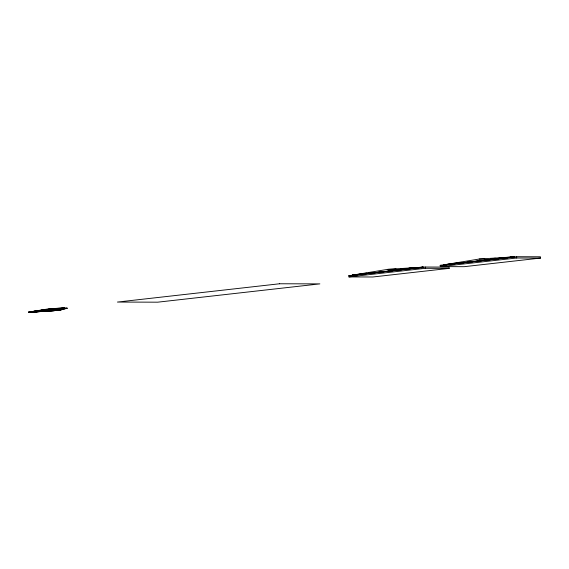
<?xml version="1.0" encoding="UTF-8"?>
<svg xmlns="http://www.w3.org/2000/svg" width="569" height="569" viewBox="0 0 569 569"><rect width="100%" height="100%" fill="white"/><g stroke="black" fill="none" stroke-linecap="round" stroke-linejoin="round"><path stroke-width="0.85" d="M32.504 312.146L50.342 310.461L62.462 308.661L56.331 310.382L32.504 312.146L62.462 308.661C61.573 308.903 48.962 313.007 50.513 309.451L62.469 308.761L56.345 310.482L32.504 312.146L50.513 309.451M50.328 310.361L56.345 310.482L32.49 312.047L54.987 309.941L67.114 308.242C66.203 308.398 53.593 312.452 55.165 308.924L67.106 308.142L60.983 309.856L37.134 311.52L54.304 309.052M53.209 308.995L60.954 308.611L28.457 312.281L46.338 309.422M356.222 274.976L352.709 275.09L387.759 269.357L423.158 267.146L420.583 267.714M447.583 264.67L444.069 264.791L479.119 259.051L514.518 256.839L511.083 257.529M420.904 267.75L423.535 267.586M46.117 309.586L32.405 311.499L48.571 308.853L64.894 307.836L52.96 308.732M47.832 309.344L51.26 308.86L51.345 309.778L32.412 311.599L64.902 307.936L51.345 309.778M47.398 310.454L28.45 312.175L46.452 309.657M50.342 310.461L67.106 308.142M356.201 274.777L352.709 275.09L363.143 273.632M364.885 273.39L366.621 273.148M420.904 267.729L423.514 267.366L418.201 267.714M447.568 264.471L444.069 264.791L457.988 262.842M459.724 262.601L461.466 262.352M512.256 257.423L514.888 257.28L508.665 257.465M513.146 257.508L514.888 257.28M60.947 308.512L28.45 312.175M408.371 268.262L423.158 267.146L352.73 275.311L423.18 267.366L417.959 267.722M498.864 258.02L514.518 256.839L444.09 265.005L514.54 257.06L508.451 257.473M352.709 275.09L423.158 267.146M444.069 264.791L514.518 256.839M348.833 275.645L425.221 267.025L449.069 267.096L449.19 268.376L372.802 276.989L348.961 276.918L348.833 275.645L353.249 275.652M440.193 265.339L516.581 256.719L540.422 256.79L540.55 258.07L464.162 266.683L440.321 266.612L440.193 265.339L443.728 265.346M348.961 276.918L425.349 268.305L449.19 268.376M440.321 266.612L516.709 257.999L540.55 258.07M37.134 311.52L54.98 309.835M449.311 264.308L451.061 264.151M491.04 258.611L495.386 258.283M393.592 269.372L396.202 269.18L387.759 269.357M37.149 311.62L60.99 309.956L55.165 308.924M491.915 258.596L495.393 258.362L490.962 258.632M499.746 258.063L504.966 257.707M401.422 268.845L405.775 268.547M409.253 268.312L414.474 267.956M499.817 258.049L505.13 257.7M409.353 268.298L414.659 267.949M48.052 309.316L51.495 309.102M479.119 259.051L484.952 259.073M44.617 309.536L46.637 309.536M56.331 310.382L51.345 309.586L56.345 310.482M516.581 256.719L516.709 257.999M425.221 267.025L425.349 268.305M279.621 283.767L117.427 302.061L157.663 302.182L319.856 283.881L279.621 283.767M405.761 268.454L400.548 268.853L405.811 268.525M51.566 309.216L48.159 309.479L51.573 309.252"/></g></svg>
